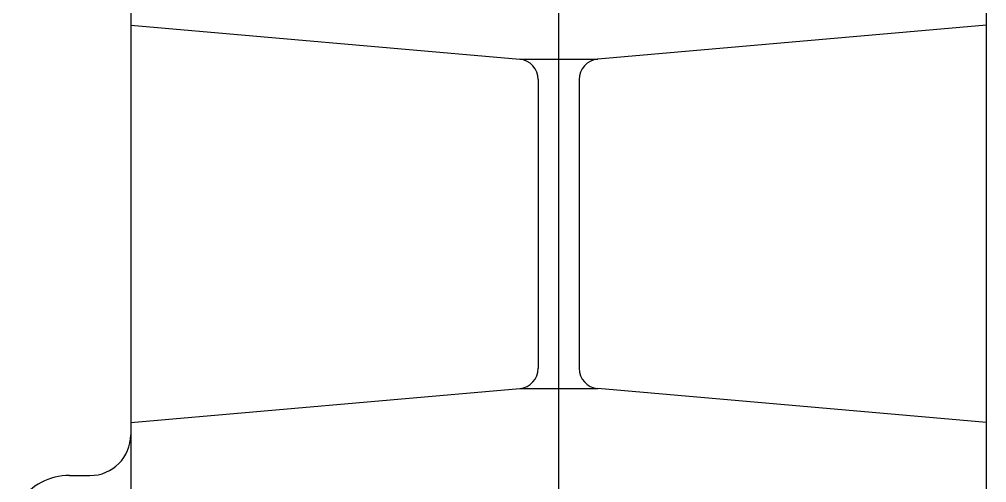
# Model space of a CAD drawing. Extents: x -260 to 40, y -107 to 195.
# Drawn here: x -189.44 to -165.71, y 160.64 to 172.01 of the extents above; entities that cross this region are included whole.
import ezdxf

# ---------------------------------------------------------------- set-up
doc = ezdxf.new("R2010")
doc.units = 0
doc.linetypes.add('CENTER', pattern=[50.8, 31.75, -6.35, 6.35, -6.35])
doc.layers.get('0').update_dxf_attribs({"linetype": 'CONTINUOUS'})
doc.layers.add('CENTER', color=1, linetype='CENTER')

msp = doc.modelspace()

# ---------------------------------------------------------------- linework, layer by layer
at = {"color": 7, "linetype": 'CONTINUOUS'}
for p, q in [((-186.712, 182.989), (-186.712, 126.989)), ((-165.712, 126.99), (-165.712, 182.989)), ((-186.712, 171.864), (-177.168, 171.029)), ((-165.712, 171.864), (-175.255, 171.029)), ((-177.168, 171.029), (-175.255, 171.029)), ((-176.712, 170.531), (-176.712, 163.447)), ((-175.712, 170.531), (-175.712, 163.447)), ((-186.712, 162.114), (-177.168, 162.949)), ((-177.168, 162.949), (-175.255, 162.949)), ((-165.712, 162.114), (-175.255, 162.949)), ((-188.212, 160.814), (-187.712, 160.814))]:
    msp.add_line(p, q, dxfattribs=at)
for centre, radius, start, end in [((-177.212, 170.531), 0.5, 0, 85), ((-175.212, 170.531), 0.5, 95, 180), ((-177.212, 163.447), 0.5, 275, 0), ((-175.212, 163.447), 0.5, 180, 265), ((-187.712, 161.814), 1, 270, 0), ((-188.212, 159.314), 1.5, 90, 145.2559)]:
    msp.add_arc(centre, radius, start, end, dxfattribs=at)
at = {"layer": 'CENTER', "color": 1, "linetype": 'CENTER'}
msp.add_line((-176.212, 97.449), (-176.212, 190.489), dxfattribs=at)

doc.saveas('drawing.dxf')
